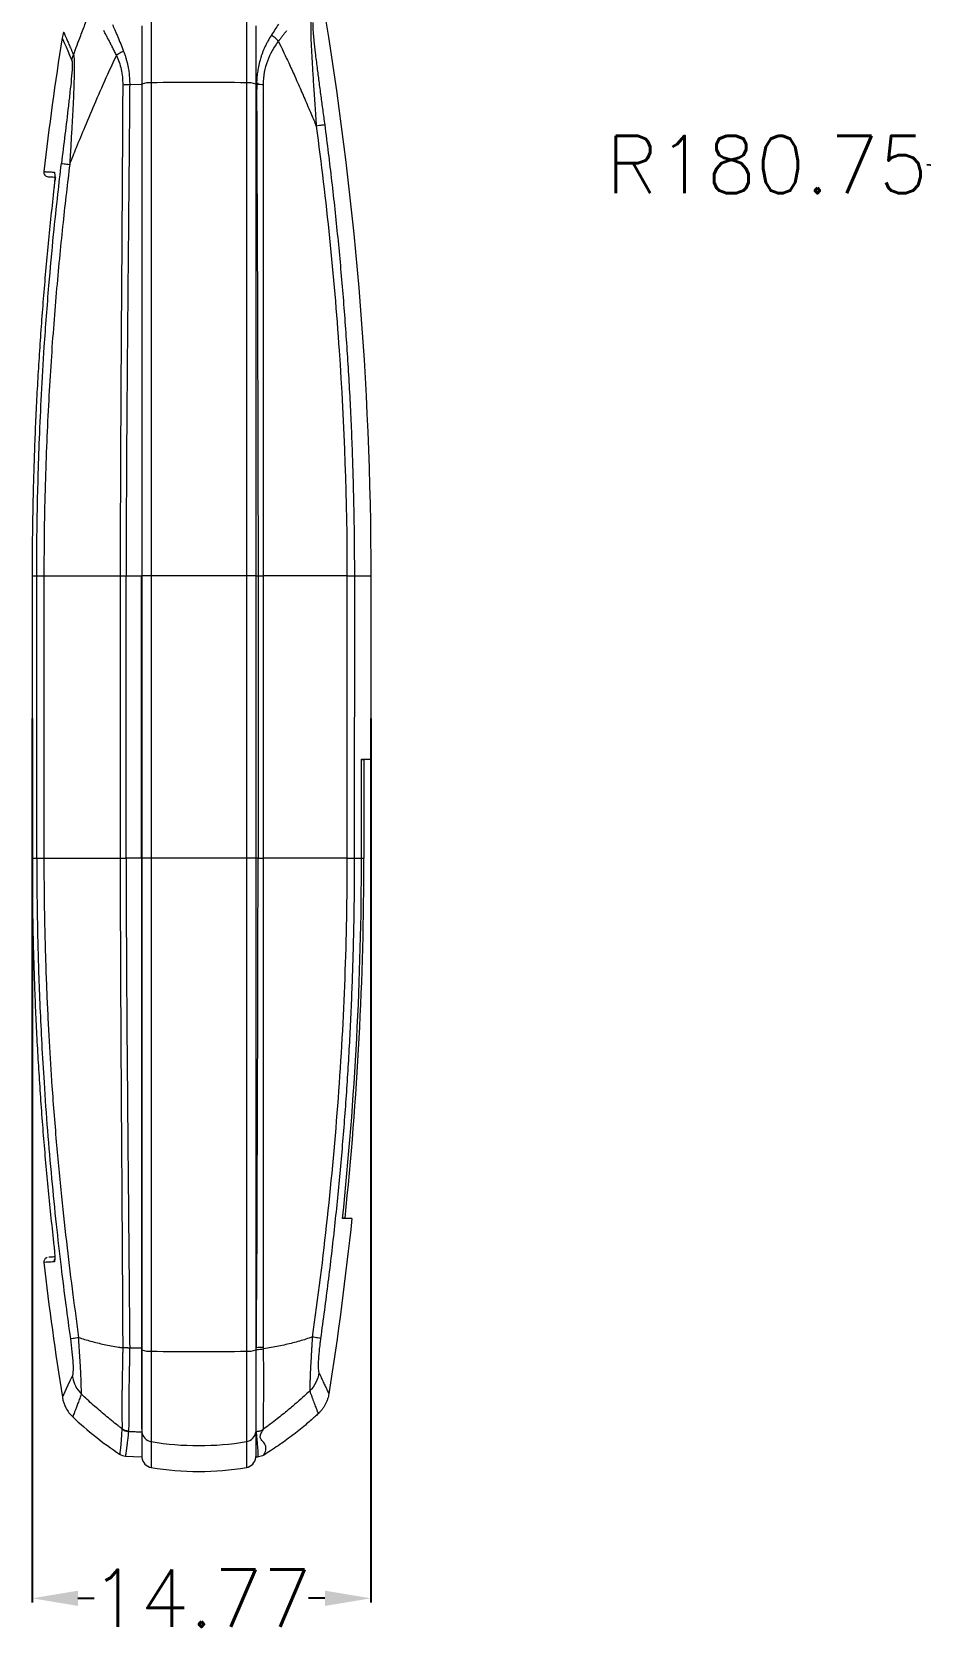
# Model space of a CAD drawing. Header units: inches. Extents: x 1127 to 2406, y 573 to 922.
# Drawn here: x 1206.9 to 1245.7, y 700.2 to 770.2 of the extents above; entities that cross this region are included whole.
import ezdxf

# ---------------------------------------------------------------- set-up
doc = ezdxf.new("R2010")
doc.units = ezdxf.units.IN
doc.styles.get("Standard").update_dxf_attribs({"font": 'txt', "bigfont": 'gbcbig.shx'})
doc.dimstyles.new('2.5', dxfattribs={"dimtxt": 2.5, "dimasz": 2, "dimexe": 0.18, "dimexo": 0.0625, "dimgap": 0.09, "dimtad": 0, "dimtih": 1, "dimtoh": 1, "dimzin": 0, "dimdsep": 46, "dimtxsty": 'Standard', "dimcen": 2, "dimadec": 0, "dimazin": 0, "dimtfac": 1, "dimtofl": 0, "dimtmove": 0, "dimatfit": 3, "dimfxl": 1, "dimtolj": 1, "dimtzin": 0, "dimarcsym": 0})

# ---------------------------------------------------------------- blocks, each defined once
blk = doc.blocks.new('*D115')
at = {"color": 0, "lineweight": -2}
for p, q in [((1206.929, 740.258), (1206.929, 701.71)), ((1221.699, 740.258), (1221.699, 701.71)), ((1208.929, 701.89), (1209.64, 701.89)), ((1219.699, 701.89), (1218.987, 701.89))]:
    blk.add_line(p, q, dxfattribs=at)
at = {"color": 0}
for points in [[(1208.929, 702.224), (1208.929, 701.557), (1206.929, 701.89)], [(1219.699, 702.224), (1219.699, 701.557), (1221.699, 701.89)]]:
    blk.add_solid(points, dxfattribs=at)
at = {"layer": 'Defpoints', "color": 0}
for p in [(1206.929, 740.32), (1221.699, 740.32), (1221.699, 701.89)]:
    blk.add_point(p, dxfattribs=at)
at = {"color": 0, "insert": (1214.314, 701.89), "char_height": 2.5, "attachment_point": 5}
blk.add_mtext('\\A1;14.77', dxfattribs=at)
blk = doc.blocks.new('*D120')
at = {"color": 0, "lineweight": -2}
for p, q in [((1245.938, 764.406), (1247.929, 764.212)), ((1429.815, 744.47), (1429.815, 748.47)), ((1427.815, 746.47), (1431.815, 746.47))]:
    blk.add_line(p, q, dxfattribs=at)
at = {"color": 0}
blk.add_solid([(1247.961, 764.544), (1247.896, 763.88), (1249.919, 764.018)], dxfattribs=at)
at = {"layer": 'Defpoints', "color": 0}
for p in [(1249.919, 764.018), (1429.815, 746.47)]:
    blk.add_point(p, dxfattribs=at)
at = {"color": 0, "insert": (1238.973, 764.406), "char_height": 2.5, "attachment_point": 5}
blk.add_mtext('\\A1;R180.75', dxfattribs=at)

msp = doc.modelspace()

# ---------------------------------------------------------------- linework, layer by layer
at = {"color": 7, "linetype": 'Continuous', "lineweight": 15}
for p, q in [((1212.125, 770.78), (1212.125, 767.974)), ((1216.272, 770.78), (1216.272, 767.974)), ((1211.712, 770.458), (1211.712, 767.922)), ((1216.686, 770.458), (1216.686, 767.922)), ((1211.712, 767.922), (1211.712, 746.47)), ((1212.125, 767.974), (1212.125, 746.47)), ((1216.272, 767.974), (1216.272, 746.47)), ((1216.686, 767.922), (1216.686, 746.47)), ((1206.929, 746.471), (1206.929, 734.169)), ((1206.93, 746.47), (1206.93, 734.17)), ((1206.93, 746.47), (1206.93, 746.47)), ((1207.133, 734.17), (1207.133, 746.47)), ((1207.445, 746.47), (1207.445, 734.17)), ((1210.772, 746.47), (1210.772, 734.17)), ((1211.031, 746.47), (1211.697, 746.47)), ((1211.031, 734.17), (1211.031, 746.47)), ((1211.697, 734.17), (1211.697, 746.47)), ((1211.712, 746.47), (1211.697, 746.47)), ((1211.712, 746.47), (1211.712, 734.17)), ((1212.125, 746.47), (1211.712, 746.47)), ((1212.125, 746.47), (1212.125, 734.17)), ((1216.272, 746.47), (1212.125, 746.47)), ((1216.272, 746.47), (1216.272, 734.17)), ((1216.686, 746.47), (1216.272, 746.47)), ((1216.686, 746.47), (1216.686, 734.17)), ((1216.7, 746.47), (1216.686, 746.47)), ((1216.7, 734.17), (1216.7, 746.47)), ((1216.7, 746.47), (1216.781, 746.47)), ((1216.781, 746.47), (1216.781, 734.17)), ((1217.026, 734.17), (1217.026, 746.47)), ((1220.659, 746.47), (1220.659, 734.17)), ((1220.982, 746.47), (1220.977, 734.17)), ((1220.982, 746.47), (1221.699, 746.47)), ((1221.699, 746.47), (1221.699, 738.481)), ((1221.292, 734.17), (1221.292, 738.481)), ((1221.399, 738.47), (1221.699, 738.481)), ((1221.399, 738.47), (1221.399, 734.17)), ((1206.93, 734.17), (1206.93, 734.17)), ((1206.93, 734.17), (1206.93, 734.17)), ((1207.133, 734.17), (1207.445, 734.17)), ((1207.445, 734.17), (1210.772, 734.17)), ((1211.697, 734.17), (1211.031, 734.17)), ((1211.712, 734.17), (1211.697, 734.17)), ((1211.697, 734.17), (1211.697, 712.735)), ((1212.125, 734.17), (1211.712, 734.17)), ((1211.712, 734.17), (1211.712, 712.719)), ((1216.272, 734.17), (1212.125, 734.17)), ((1212.125, 734.17), (1212.125, 712.666)), ((1216.272, 734.17), (1216.272, 712.666)), ((1216.686, 734.17), (1216.272, 734.17)), ((1216.686, 734.17), (1216.686, 712.719)), ((1216.7, 734.17), (1216.686, 734.17)), ((1216.781, 734.17), (1216.7, 734.17)), ((1216.781, 734.17), (1217.026, 734.17)), ((1220.977, 734.17), (1221.292, 734.17)), ((1220.874, 718.459), (1220.573, 718.47)), ((1207.587, 716.754), (1207.542, 716.721)), ((1211.697, 712.735), (1211.697, 709.285)), ((1211.712, 712.719), (1211.712, 709.152)), ((1212.125, 712.666), (1212.125, 708.721)), ((1216.272, 712.666), (1216.272, 708.721)), ((1216.686, 712.719), (1216.686, 709.152)), ((1216.7, 712.735), (1216.7, 712.851)), ((1216.7, 709.285), (1216.7, 712.735)), ((1211.712, 709.152), (1211.712, 708.034)), ((1212.125, 708.721), (1212.125, 707.595)), ((1216.272, 708.721), (1216.272, 707.595)), ((1216.686, 709.152), (1216.686, 708.034)), ((1210.998, 708.094), (1211.697, 708.057)), ((1216.686, 708.034), (1216.69, 708.077)), ((1216.7, 708.057), (1216.793, 708.062))]:
    msp.add_line(p, q, dxfattribs=at)
at = {"color": 8, "linetype": 'Continuous', "lineweight": 15}
for p, q in [((1211.185, 767.901), (1211.679, 767.914)), ((1216.789, 767.948), (1216.7, 767.946)), ((1221.292, 734.17), (1221.399, 734.17))]:
    msp.add_line(p, q, dxfattribs=at)
at = {"color": 7, "linetype": 'Continuous', "lineweight": 15}
for centre, radius, start, end in [((1212.968, 766.78), 1.698, 137.75147, 138.4859), ((1212.055, 766.866), 1.11, 86.38785, 108.03258), ((1214.199, 664.824), 103.17, 88.84842, 91.15158), ((1216.342, 766.866), 1.11, 71.96742, 93.61215), ((1215.429, 766.78), 1.698, 41.5141, 42.24853), ((1071.699, 734.17), 149.7, 353.97995, 0), ((1356.699, 734.17), 150.3, 186.73749, 189.00035), ((1212.968, 713.86), 1.698, 221.5141, 222.24853), ((1212.055, 713.774), 1.11, 251.96742, 273.61215), ((1214.199, 815.816), 103.17, 268.84842, 271.15158), ((1216.342, 713.774), 1.11, 266.38785, 288.03258), ((1215.429, 713.86), 1.698, 317.75147, 318.4859), ((1212.203, 709.209), 0.495, 186.67675, 260.93341), ((1214.199, 721.167), 12.617, 260.54147, 279.45853), ((1216.194, 709.209), 0.495, 279.06659, 353.32325), ((1212.209, 708.088), 0.5, 186.17288, 260.36356), ((1216.189, 708.088), 0.5, 279.63644, 353.82712), ((1214.199, 719.807), 12.387, 260.36356, 279.63644)]:
    msp.add_arc(centre, radius, start, end, dxfattribs=at)
for points, knots in [([(1208.734, 769.195), (1208.838, 769.474), (1209.012, 769.94), (1209.291, 770.663), (1209.545, 771.309), (1209.73, 771.768), (1209.811, 771.969)], [0, 0, 0, 0, 0.300809, 0.501567, 0.782022, 1, 1, 1, 1]), ([(1219.107, 770.853), (1219.104, 770.843), (1219.098, 770.824), (1219.091, 770.779), (1219.085, 770.721), (1219.08, 770.634), (1219.076, 770.498), (1219.077, 770.237), (1219.089, 769.822), (1219.117, 769.241), (1219.156, 768.564), (1219.205, 767.8), (1219.26, 766.967), (1219.3, 766.388), (1219.32, 766.088)], [0, 0, 0, 0, 0.023316, 0.047593, 0.072759, 0.098802, 0.140373, 0.195066, 0.297767, 0.410938, 0.542141, 0.683827, 0.836362, 1, 1, 1, 1]), ([(1208.305, 770.187), (1208.306, 770.186), (1208.306, 770.184), (1208.312, 770.17), (1208.322, 770.148), (1208.336, 770.116), (1208.353, 770.076), (1208.375, 770.027), (1208.4, 769.97), (1208.428, 769.903), (1208.461, 769.828), (1208.497, 769.744), (1208.537, 769.652), (1208.581, 769.551), (1208.628, 769.441), (1208.679, 769.323), (1208.716, 769.238), (1208.734, 769.195)], [0, 0, 0, 0, 0.06737, 0.134612, 0.201732, 0.268736, 0.335631, 0.402423, 0.469119, 0.535725, 0.602248, 0.668695, 0.735071, 0.801383, 0.867638, 0.933841, 1, 1, 1, 1]), ([(1210.61, 769.167), (1210.582, 769.224), (1210.528, 769.338), (1210.445, 769.502), (1210.364, 769.663), (1210.283, 769.819), (1210.203, 769.971), (1210.126, 770.118), (1210.077, 770.21), (1210.052, 770.257)], [0, 0, 0, 0, 0.1397665, 0.2804002, 0.4220115, 0.5646987, 0.7085471, 0.8536284, 1, 1, 1, 1]), ([(1210.434, 770.523), (1210.451, 770.484), (1210.485, 770.405), (1210.54, 770.276), (1210.601, 770.133), (1210.685, 769.933), (1210.792, 769.673), (1210.878, 769.455), (1210.921, 769.346)], [0, 0, 0, 0, 0.111255, 0.231048, 0.359421, 0.496382, 0.747583, 1, 1, 1, 1]), ([(1217.355, 770.04), (1217.325, 769.992), (1217.267, 769.9), (1217.188, 769.757), (1217.116, 769.616), (1217.052, 769.478), (1216.995, 769.343), (1216.946, 769.212), (1216.904, 769.087), (1216.851, 768.911), (1216.798, 768.693), (1216.761, 768.467), (1216.741, 768.295), (1216.726, 768.159), (1216.717, 768.032), (1216.72, 767.948), (1216.722, 767.914)], [0, 0, 0, 0, 0.082757, 0.161612, 0.236534, 0.307505, 0.374518, 0.437537, 0.496535, 0.551507, 0.679609, 0.787657, 0.841787, 0.896842, 0.95768, 1, 1, 1, 1]), ([(1217.67, 769.783), (1217.634, 769.833), (1217.585, 769.884), (1217.475, 769.973), (1217.414, 770.012), (1217.355, 770.04)], [0, 0, 0, 0, 0.5, 0.5, 1, 1, 1, 1]), ([(1218.024, 770.242), (1217.997, 770.207), (1217.942, 770.135), (1217.855, 770.022), (1217.765, 769.905), (1217.702, 769.824), (1217.67, 769.783)], [0, 0, 0, 0, 0.244653, 0.492928, 0.744742, 1, 1, 1, 1]), ([(1219.179, 770.593), (1219.177, 770.586), (1219.173, 770.574), (1219.169, 770.541), (1219.167, 770.499), (1219.166, 770.446), (1219.168, 770.383), (1219.173, 770.27), (1219.187, 770.082), (1219.221, 769.74), (1219.277, 769.251), (1219.352, 768.658), (1219.435, 768.025), (1219.517, 767.408), (1219.602, 766.771), (1219.658, 766.352), (1219.687, 766.136)], [0, 0, 0, 0, 0.01855, 0.037137, 0.056018, 0.075438, 0.09562, 0.116767, 0.173236, 0.238005, 0.35198, 0.488578, 0.609285, 0.743444, 0.86747, 1, 1, 1, 1]), ([(1210.921, 769.346), (1210.864, 769.325), (1210.805, 769.298), (1210.698, 769.236), (1210.649, 769.202), (1210.61, 769.167)], [0, 0, 0, 0, 0.5, 0.5, 1, 1, 1, 1]), ([(1210.921, 769.346), (1210.938, 769.299), (1210.973, 769.206), (1211.018, 769.063), (1211.058, 768.92), (1211.093, 768.776), (1211.128, 768.601), (1211.159, 768.392), (1211.181, 768.148), (1211.184, 767.983), (1211.185, 767.901)], [0, 0, 0, 0, 0.107627, 0.213032, 0.316258, 0.417356, 0.516389, 0.679035, 0.840122, 1, 1, 1, 1]), ([(1217.017, 767.901), (1217.017, 768.264), (1217.087, 768.618), (1217.323, 769.253), (1217.486, 769.536), (1217.67, 769.783)], [0, 0, 0, 0, 0.5, 0.5, 1, 1, 1, 1]), ([(1217.67, 769.783), (1217.74, 769.638), (1217.892, 769.326), (1218.13, 768.817), (1218.35, 768.334), (1218.583, 767.811), (1218.822, 767.263), (1219.081, 766.659), (1219.246, 766.264), (1219.32, 766.088)], [0, 0, 0, 0, 0.119148, 0.257756, 0.415961, 0.512662, 0.682167, 0.858649, 1, 1, 1, 1]), ([(1208.667, 768.942), (1208.675, 768.925), (1208.679, 768.889), (1208.683, 768.789), (1208.681, 768.724), (1208.671, 768.506), (1208.657, 768.329), (1208.622, 767.959), (1208.602, 767.764), (1208.558, 767.367), (1208.535, 767.164), (1208.463, 766.551), (1208.413, 766.134), (1208.311, 765.298), (1208.26, 764.878), (1208.209, 764.457)], [0, 0, 0, 0, 0.0625, 0.0625, 0.125, 0.125, 0.25, 0.25, 0.375, 0.375, 0.5, 0.5, 0.75, 0.75, 1, 1, 1, 1]), ([(1208.734, 769.195), (1208.737, 769.186), (1208.743, 769.168), (1208.75, 769.127), (1208.756, 769.077), (1208.761, 769.016), (1208.765, 768.945), (1208.768, 768.864), (1208.769, 768.773), (1208.77, 768.671), (1208.769, 768.433), (1208.757, 767.987), (1208.731, 767.358), (1208.698, 766.691), (1208.661, 766.008), (1208.617, 765.241), (1208.586, 764.7), (1208.569, 764.416)], [0, 0, 0, 0, 0.021815, 0.043708, 0.065836, 0.088349, 0.111391, 0.135095, 0.159583, 0.184965, 0.211342, 0.327849, 0.465846, 0.578484, 0.704764, 0.845132, 1, 1, 1, 1]), ([(1208.569, 764.416), (1208.668, 764.662), (1208.889, 765.213), (1209.267, 766.131), (1209.719, 767.198), (1210.173, 768.232), (1210.483, 768.895), (1210.61, 769.167)], [0, 0, 0, 0, 0.153826, 0.345883, 0.575862, 0.82567, 1, 1, 1, 1]), ([(1210.61, 769.167), (1210.694, 768.978), (1210.764, 768.773), (1210.858, 768.343), (1210.883, 768.117), (1210.882, 767.889)], [0, 0, 0, 0, 0.5, 0.5, 1, 1, 1, 1]), ([(1216.722, 767.914), (1216.721, 767.5), (1216.721, 766.604), (1216.726, 765.262), (1216.732, 763.894), (1216.741, 762.383), (1216.75, 760.204), (1216.758, 757.385), (1216.767, 754.514), (1216.774, 752.119), (1216.778, 750.181), (1216.781, 748.31), (1216.781, 747.078), (1216.781, 746.47)], [0, 0, 0, 0, 0.05819, 0.125869, 0.188436, 0.250022, 0.33766, 0.49361, 0.644405, 0.738936, 0.828057, 0.915078, 1, 1, 1, 1]), ([(1210.882, 767.889), (1210.864, 764.337), (1210.839, 760.772), (1210.793, 753.629), (1210.772, 750.049), (1210.772, 746.47)], [0, 0, 0, 0, 0.5, 0.5, 1, 1, 1, 1]), ([(1211.185, 767.901), (1211.182, 767.556), (1211.176, 766.781), (1211.165, 765.491), (1211.151, 763.948), (1211.135, 762.15), (1211.112, 759.759), (1211.088, 757.133), (1211.064, 754.224), (1211.046, 751.547), (1211.033, 748.917), (1211.032, 747.255), (1211.031, 746.47)], [0, 0, 0, 0, 0.048556, 0.108941, 0.181156, 0.265201, 0.361074, 0.516281, 0.632655, 0.76794, 0.890388, 1, 1, 1, 1]), ([(1219.687, 766.136), (1219.669, 766.134), (1219.628, 766.129), (1219.503, 766.112), (1219.419, 766.101), (1219.32, 766.088)], [0, 0, 0, 0, 0.5, 0.5, 1, 1, 1, 1]), ([(1219.32, 766.088), (1219.754, 762.841), (1220.09, 759.577), (1220.543, 753.033), (1220.659, 749.752), (1220.659, 746.47)], [0, 0, 0, 0, 0.5, 0.5, 1, 1, 1, 1]), ([(1219.687, 766.136), (1219.74, 765.728), (1219.846, 764.912), (1219.992, 763.686), (1220.129, 762.459), (1220.255, 761.232), (1220.372, 760.004), (1220.478, 758.775), (1220.574, 757.546), (1220.66, 756.316), (1220.736, 755.086), (1220.802, 753.855), (1220.858, 752.624), (1220.903, 751.393), (1220.938, 750.162), (1220.964, 748.932), (1220.979, 747.701), (1220.981, 746.88), (1220.982, 746.47)], [0, 0, 0, 0, 0.062606, 0.125198, 0.187775, 0.250339, 0.312888, 0.375423, 0.437944, 0.500451, 0.562944, 0.625422, 0.687887, 0.750337, 0.812774, 0.875197, 0.937605, 1, 1, 1, 1]), ([(1207.133, 746.47), (1207.134, 746.886), (1207.136, 747.774), (1207.155, 749.189), (1207.191, 750.771), (1207.25, 752.52), (1207.338, 754.435), (1207.469, 756.659), (1207.644, 758.985), (1207.849, 761.209), (1208.035, 762.983), (1208.157, 764.015), (1208.209, 764.457)], [0, 0, 0, 0, 0.069208, 0.147693, 0.235458, 0.332509, 0.438844, 0.554462, 0.703175, 0.827006, 0.925946, 1, 1, 1, 1]), ([(1208.569, 764.416), (1208.52, 764.006), (1208.418, 763.16), (1208.273, 761.85), (1208.131, 760.46), (1207.995, 758.989), (1207.867, 757.438), (1207.751, 755.807), (1207.648, 754.095), (1207.562, 752.302), (1207.497, 750.429), (1207.453, 748.476), (1207.448, 747.148), (1207.445, 746.47)], [0, 0, 0, 0, 0.068832, 0.142084, 0.219754, 0.301839, 0.388338, 0.479248, 0.57457, 0.674304, 0.778451, 0.887015, 1, 1, 1, 1]), ([(1208.209, 764.457), (1208.227, 764.456), (1208.267, 764.451), (1208.39, 764.437), (1208.472, 764.428), (1208.569, 764.416)], [0, 0, 0, 0, 0.5, 0.5, 1, 1, 1, 1]), ([(1207.437, 764.103), (1207.431, 764.055), (1207.445, 763.995), (1207.52, 763.907), (1207.576, 763.883), (1207.625, 763.88)], [0, 0, 0, 0, 0.5, 0.5, 1, 1, 1, 1]), ([(1207.437, 764.103), (1207.438, 764.103), (1207.439, 764.103), (1207.454, 764.102), (1207.476, 764.101), (1207.508, 764.1), (1207.55, 764.097), (1207.6, 764.095), (1207.659, 764.092), (1207.728, 764.088), (1207.805, 764.084), (1207.864, 764.081), (1207.893, 764.079)], [0, 0, 0, 0, 0.100144, 0.200268, 0.300367, 0.400438, 0.500475, 0.600474, 0.70043, 0.80034, 0.900198, 1, 1, 1, 1]), ([(1207.625, 763.88), (1207.636, 763.88), (1207.657, 763.878), (1207.776, 763.872), (1207.909, 763.865), (1207.953, 763.863)], [0, 0, 0, 0, 0.400571, 0.800939, 1, 1, 1, 1]), ([(1207.893, 764.079), (1207.896, 764.079), (1207.9, 764.077), (1207.905, 764.066), (1207.91, 764.049), (1207.915, 764.018), (1207.918, 763.964), (1207.919, 763.876), (1207.915, 763.77), (1207.908, 763.648), (1207.897, 763.517), (1207.887, 763.426), (1207.882, 763.38)], [0, 0, 0, 0, 0.063016, 0.125461, 0.187954, 0.25111, 0.3758, 0.500422, 0.624995, 0.749774, 0.875016, 1, 1, 1, 1]), ([(1207.962, 763.849), (1207.959, 763.847), (1207.946, 763.84), (1207.935, 763.797), (1207.92, 763.707), (1207.904, 763.562), (1207.89, 763.44), (1207.882, 763.374)], [0, 0, 0, 0, 0.055193, 0.228418, 0.441332, 0.697651, 1, 1, 1, 1]), ([(1207.882, 763.38), (1207.838, 762.978), (1207.749, 762.176), (1207.628, 760.97), (1207.516, 759.764), (1207.414, 758.556), (1207.322, 757.349), (1207.239, 756.14), (1207.166, 754.932), (1207.103, 753.723), (1207.05, 752.514), (1207.006, 751.305), (1206.972, 750.096), (1206.948, 748.887), (1206.933, 747.678), (1206.931, 746.873), (1206.93, 746.47)], [0, 0, 0, 0, 0.071506, 0.143009, 0.214507, 0.285997, 0.357479, 0.428948, 0.500403, 0.571842, 0.643262, 0.714661, 0.786036, 0.857386, 0.928708, 1, 1, 1, 1]), ([(1207.133, 746.47), (1207.149, 746.47), (1207.185, 746.47), (1207.291, 746.47), (1207.361, 746.47), (1207.445, 746.47)], [0, 0, 0, 0, 0.5, 0.5, 1, 1, 1, 1]), ([(1220.659, 746.47), (1220.749, 746.47), (1220.824, 746.47), (1220.934, 746.47), (1220.968, 746.47), (1220.982, 746.47)], [0, 0, 0, 0, 0.5, 0.5, 1, 1, 1, 1]), ([(1221.292, 738.47), (1221.294, 738.47), (1221.398, 738.47), (1221.398, 738.47), (1221.399, 738.47)], [0, 0, 0, 0, 0.015981, 1, 1, 1, 1]), ([(1206.93, 734.17), (1206.931, 733.767), (1206.933, 732.961), (1206.948, 731.751), (1206.972, 730.542), (1207.006, 729.333), (1207.05, 728.124), (1207.103, 726.915), (1207.166, 725.706), (1207.239, 724.498), (1207.322, 723.29), (1207.414, 722.082), (1207.516, 720.876), (1207.628, 719.67), (1207.749, 718.464), (1207.838, 717.662), (1207.882, 717.26)], [0, 0, 0, 0, 0.071358, 0.142727, 0.214106, 0.285496, 0.356897, 0.428309, 0.499732, 0.571165, 0.64261, 0.714066, 0.785533, 0.857011, 0.9285, 1, 1, 1, 1]), ([(1207.133, 734.17), (1207.134, 733.8), (1207.135, 733.027), (1207.149, 731.82), (1207.175, 730.518), (1207.214, 729.12), (1207.271, 727.627), (1207.348, 726.039), (1207.495, 723.551), (1207.703, 720.921), (1207.971, 718.238), (1208.18, 716.398), (1208.387, 714.741), (1208.531, 713.701), (1208.599, 713.212)], [0, 0, 0, 0, 0.052844, 0.11024, 0.172187, 0.238686, 0.309738, 0.385344, 0.465504, 0.665448, 0.761707, 0.850171, 0.929602, 1, 1, 1, 1]), ([(1207.445, 734.17), (1207.446, 733.768), (1207.448, 732.974), (1207.464, 731.799), (1207.488, 730.654), (1207.52, 729.538), (1207.56, 728.454), (1207.607, 727.399), (1207.66, 726.374), (1207.718, 725.38), (1207.817, 723.857), (1207.972, 721.868), (1208.199, 719.458), (1208.444, 717.235), (1208.695, 715.188), (1208.875, 713.887), (1208.96, 713.267)], [0, 0, 0, 0, 0.057477, 0.113523, 0.168139, 0.221327, 0.273088, 0.323421, 0.372327, 0.419807, 0.46586, 0.590668, 0.705048, 0.812176, 0.910498, 1, 1, 1, 1]), ([(1210.772, 734.17), (1210.772, 730.604), (1210.793, 727.039), (1210.839, 719.922), (1210.864, 716.37), (1210.882, 712.832)], [0, 0, 0, 0, 0.5, 0.5, 1, 1, 1, 1]), ([(1211.031, 734.17), (1211.031, 733.721), (1211.032, 732.791), (1211.036, 731.348), (1211.043, 729.812), (1211.052, 728.18), (1211.066, 726.226), (1211.087, 723.707), (1211.115, 720.643), (1211.143, 717.545), (1211.167, 714.932), (1211.179, 713.441), (1211.184, 712.819)], [0, 0, 0, 0, 0.062972, 0.130372, 0.202198, 0.278452, 0.359134, 0.476422, 0.631921, 0.789579, 0.912272, 1, 1, 1, 1]), ([(1216.708, 712.819), (1216.71, 713.138), (1216.714, 713.921), (1216.724, 715.158), (1216.734, 716.46), (1216.743, 718.184), (1216.747, 719.871), (1216.752, 721.676), (1216.759, 723.672), (1216.768, 726.227), (1216.775, 729.153), (1216.78, 731.766), (1216.781, 733.404), (1216.781, 734.17)], [0, 0, 0, 0, 0.045026, 0.110484, 0.174532, 0.228436, 0.353193, 0.411882, 0.482142, 0.633643, 0.770453, 0.892572, 1, 1, 1, 1]), ([(1220.659, 734.17), (1220.659, 730.674), (1220.527, 727.179), (1220.014, 720.21), (1219.633, 716.736), (1219.145, 713.281)], [0, 0, 0, 0, 0.5, 0.5, 1, 1, 1, 1]), ([(1220.977, 734.17), (1220.976, 733.757), (1220.975, 732.931), (1220.959, 731.693), (1220.934, 730.455), (1220.899, 729.218), (1220.853, 727.981), (1220.797, 726.746), (1220.731, 725.511), (1220.654, 724.277), (1220.568, 723.044), (1220.471, 721.812), (1220.364, 720.581), (1220.246, 719.351), (1220.119, 718.123), (1219.981, 716.897), (1219.833, 715.671), (1219.676, 714.448), (1219.563, 713.633), (1219.506, 713.226)], [0, 0, 0, 0, 0.05895, 0.117885, 0.176804, 0.235707, 0.294594, 0.353465, 0.41232, 0.47116, 0.529984, 0.588791, 0.647583, 0.706359, 0.765119, 0.823863, 0.882592, 0.941304, 1, 1, 1, 1]), ([(1220.874, 718.459), (1220.873, 718.459), (1220.871, 718.459), (1220.855, 718.459), (1220.83, 718.459), (1220.794, 718.459), (1220.749, 718.459), (1220.693, 718.459), (1220.628, 718.459), (1220.552, 718.459), (1220.494, 718.459), (1220.465, 718.459)], [0, 0, 0, 0, 0.111312, 0.222574, 0.333785, 0.444946, 0.556057, 0.667117, 0.778128, 0.889089, 1, 1, 1, 1]), ([(1220.573, 718.47), (1220.573, 718.47), (1220.572, 718.47), (1220.467, 718.47), (1220.466, 718.47)], [0, 0, 0, 0, 0.9841, 1, 1, 1, 1]), ([(1207.882, 717.26), (1207.885, 717.237), (1207.89, 717.191), (1207.897, 717.122), (1207.903, 717.055), (1207.909, 716.968), (1207.915, 716.866), (1207.919, 716.761), (1207.918, 716.673), (1207.914, 716.61), (1207.906, 716.569), (1207.897, 716.563), (1207.893, 716.561)], [0, 0, 0, 0, 0.063771, 0.126929, 0.190115, 0.25397, 0.379521, 0.505117, 0.629356, 0.753791, 0.876914, 1, 1, 1, 1]), ([(1207.558, 716.742), (1207.539, 716.731), (1207.501, 716.709), (1207.463, 716.655), (1207.441, 716.596), (1207.443, 716.555), (1207.444, 716.535)], [0, 0, 0, 0, 0.255947, 0.516375, 0.767994, 1, 1, 1, 1]), ([(1207.918, 716.775), (1207.886, 716.774), (1207.768, 716.767), (1207.684, 716.763), (1207.666, 716.762), (1207.662, 716.762)], [0, 0, 0, 0, 0.220314, 0.839528, 1, 1, 1, 1]), ([(1208.599, 713.212), (1208.616, 713.215), (1208.657, 713.222), (1208.78, 713.24), (1208.863, 713.253), (1208.96, 713.267)], [0, 0, 0, 0, 0.5, 0.5, 1, 1, 1, 1]), ([(1208.599, 713.212), (1208.626, 713.019), (1208.651, 712.824), (1208.688, 712.457), (1208.702, 712.285), (1208.716, 711.987), (1208.717, 711.862), (1208.709, 711.72), (1208.705, 711.681), (1208.696, 711.633), (1208.693, 711.62), (1208.688, 711.602), (1208.687, 711.596), (1208.684, 711.589), (1208.683, 711.587), (1208.682, 711.584), (1208.681, 711.582), (1208.68, 711.58), (1208.679, 711.579), (1208.679, 711.579)], [0, 0, 0, 0, 0.25, 0.25, 0.5, 0.5, 0.75, 0.75, 0.875, 0.875, 0.9375, 0.9375, 0.96875, 0.96875, 0.984375, 0.984375, 0.992187, 0.992187, 1, 1, 1, 1]), ([(1208.96, 713.267), (1209.047, 713.238), (1209.222, 713.179), (1209.494, 713.1), (1209.777, 713.026), (1210.072, 712.958), (1210.379, 712.896), (1210.591, 712.86), (1210.698, 712.842)], [0, 0, 0, 0, 0.157833, 0.319033, 0.483721, 0.652021, 0.824068, 1, 1, 1, 1]), ([(1209.077, 710.791), (1209.077, 710.797), (1209.078, 710.816), (1209.078, 710.854), (1209.078, 710.922), (1209.077, 711.019), (1209.074, 711.161), (1209.069, 711.34), (1209.061, 711.561), (1209.049, 711.807), (1209.034, 712.074), (1209.017, 712.358), (1208.999, 712.654), (1208.979, 712.958), (1208.967, 713.164), (1208.96, 713.267)], [0, 0, 0, 0, 0.0200638, 0.0633997, 0.1147393, 0.1903183, 0.2659538, 0.3600981, 0.4535496, 0.5463188, 0.6383973, 0.7298457, 0.8206136, 0.9105729, 1, 1, 1, 1]), ([(1210.882, 712.82), (1210.881, 712.756), (1210.879, 712.626), (1210.876, 712.431), (1210.872, 712.234), (1210.869, 712.034), (1210.865, 711.833), (1210.861, 711.632), (1210.857, 711.431), (1210.854, 711.231), (1210.851, 711.033), (1210.848, 710.839), (1210.847, 710.648), (1210.845, 710.463), (1210.845, 710.284), (1210.845, 710.113), (1210.846, 709.952), (1210.848, 709.801), (1210.849, 709.629), (1210.851, 709.472), (1210.85, 709.351), (1210.849, 709.304), (1210.848, 709.284)], [0, 0, 0, 0, 0.037685, 0.076367, 0.116061, 0.156784, 0.198547, 0.241355, 0.285205, 0.33008, 0.375983, 0.422922, 0.470885, 0.519886, 0.569907, 0.620944, 0.673009, 0.726073, 0.780153, 0.874025, 0.947284, 1, 1, 1, 1]), ([(1211.184, 712.801), (1211.183, 712.736), (1211.181, 712.604), (1211.177, 712.402), (1211.173, 712.191), (1211.169, 711.972), (1211.164, 711.746), (1211.16, 711.515), (1211.155, 711.28), (1211.151, 711.043), (1211.147, 710.806), (1211.144, 710.571), (1211.141, 710.245), (1211.14, 709.889), (1211.141, 709.581), (1211.141, 709.385), (1211.139, 709.255), (1211.136, 709.201), (1211.135, 709.175)], [0, 0, 0, 0, 0.036752, 0.075703, 0.116874, 0.160285, 0.205959, 0.253918, 0.304176, 0.356746, 0.411628, 0.468817, 0.528295, 0.664961, 0.77929, 0.858262, 0.931786, 1, 1, 1, 1]), ([(1211.184, 712.819), (1211.297, 712.818), (1211.468, 712.817), (1211.639, 712.814), (1211.697, 712.812)], [0, 0, 0, 0, 0.659443, 1, 1, 1, 1]), ([(1219.145, 713.281), (1219.054, 713.25), (1218.872, 713.188), (1218.589, 713.104), (1218.296, 713.024), (1217.993, 712.95), (1217.679, 712.882), (1217.354, 712.82), (1217.131, 712.783), (1217.018, 712.765)], [0, 0, 0, 0, 0.136273, 0.274574, 0.414997, 0.557643, 0.702616, 0.850029, 1, 1, 1, 1]), ([(1217.02, 709.263), (1217.026, 709.351), (1217.026, 709.502), (1217.026, 709.92), (1217.026, 710.185), (1217.028, 710.806), (1217.03, 711.161), (1217.03, 711.929), (1217.028, 712.341), (1217.018, 712.765)], [0, 0, 0, 0, 0.25, 0.25, 0.5, 0.5, 0.75, 0.75, 1, 1, 1, 1]), ([(1219.145, 713.281), (1219.142, 713.228), (1219.137, 713.12), (1219.128, 712.961), (1219.119, 712.802), (1219.109, 712.644), (1219.1, 712.489), (1219.091, 712.336), (1219.083, 712.187), (1219.075, 712.043), (1219.068, 711.904), (1219.059, 711.727), (1219.051, 711.523), (1219.044, 711.333), (1219.04, 711.186), (1219.037, 711.076), (1219.036, 710.99), (1219.035, 710.949), (1219.035, 710.93)], [0, 0, 0, 0, 0.04896, 0.098154, 0.147703, 0.197625, 0.247855, 0.29836, 0.349155, 0.400277, 0.451764, 0.503578, 0.606539, 0.710572, 0.783916, 0.860375, 0.935623, 1, 1, 1, 1]), ([(1219.505, 713.226), (1219.484, 713.23), (1219.442, 713.236), (1219.32, 713.255), (1219.239, 713.267), (1219.145, 713.281)], [0, 0, 0, 0, 0.5, 0.5, 1, 1, 1, 1]), ([(1219.506, 713.226), (1219.505, 713.213), (1219.503, 713.187), (1219.498, 713.145), (1219.494, 713.103), (1219.486, 713.045), (1219.475, 712.957), (1219.461, 712.838), (1219.442, 712.663), (1219.423, 712.451), (1219.408, 712.226), (1219.403, 712.035), (1219.406, 711.887), (1219.417, 711.777), (1219.431, 711.741), (1219.438, 711.723)], [0, 0, 0, 0, 0.019265, 0.039784, 0.061737, 0.078831, 0.121858, 0.184912, 0.247339, 0.375923, 0.503952, 0.627419, 0.75191, 0.874875, 1, 1, 1, 1]), ([(1208.683, 711.587), (1208.685, 711.572), (1208.688, 711.548), (1208.69, 711.524), (1208.693, 711.509), (1208.694, 711.501), (1208.695, 711.498)], [0, 0, 0, 0, 0.5015619, 0.7685626, 0.8903729, 1, 1, 1, 1]), ([(1208.703, 711.506), (1208.734, 711.386), (1208.802, 711.12), (1208.98, 710.908), (1209.077, 710.791)], [0, 0, 0, 0, 0.4518099, 1, 1, 1, 1]), ([(1219.438, 711.723), (1219.414, 711.578), (1219.366, 711.433), (1219.229, 711.162), (1219.139, 711.037), (1219.035, 710.93)], [0, 0, 0, 0, 0.5, 0.5, 1, 1, 1, 1]), ([(1219.438, 711.723), (1219.459, 711.68), (1219.5, 711.595), (1219.555, 711.478), (1219.606, 711.371), (1219.651, 711.273), (1219.692, 711.184), (1219.729, 711.105), (1219.77, 711.017), (1219.81, 710.93), (1219.843, 710.858), (1219.864, 710.813), (1219.867, 710.808), (1219.868, 710.806)], [0, 0, 0, 0, 0.073194, 0.145793, 0.217803, 0.289232, 0.360087, 0.430378, 0.500112, 0.625509, 0.750588, 0.875401, 1, 1, 1, 1]), ([(1208.249, 710.657), (1208.275, 710.497), (1208.327, 710.337), (1208.482, 710.044), (1208.585, 709.91), (1208.703, 709.799)], [0, 0, 0, 0, 0.5, 0.5, 1, 1, 1, 1]), ([(1209.077, 710.791), (1209.062, 710.749), (1209.031, 710.666), (1208.989, 710.552), (1208.949, 710.446), (1208.913, 710.349), (1208.879, 710.261), (1208.848, 710.181), (1208.821, 710.109), (1208.796, 710.045), (1208.775, 709.99), (1208.75, 709.924), (1208.725, 709.861), (1208.706, 709.81), (1208.704, 709.803), (1208.703, 709.799)], [0, 0, 0, 0, 0.064922, 0.129305, 0.193151, 0.25646, 0.319233, 0.381471, 0.443175, 0.504344, 0.564971, 0.625044, 0.746709, 0.871729, 1, 1, 1, 1]), ([(1210.666, 709.425), (1210.575, 709.497), (1210.392, 709.642), (1210.122, 709.864), (1209.856, 710.089), (1209.593, 710.319), (1209.332, 710.553), (1209.163, 710.712), (1209.077, 710.791)], [0, 0, 0, 0, 0.164252, 0.329304, 0.495283, 0.66231, 0.830508, 1, 1, 1, 1]), ([(1219.035, 710.93), (1218.955, 710.856), (1218.775, 710.689), (1218.463, 710.412), (1218.07, 710.078), (1217.585, 709.684), (1217.218, 709.411), (1217.02, 709.263)], [0, 0, 0, 0, 0.126994, 0.286486, 0.483176, 0.720274, 1, 1, 1, 1]), ([(1219.035, 710.93), (1219.052, 710.884), (1219.086, 710.791), (1219.133, 710.662), (1219.179, 710.539), (1219.221, 710.425), (1219.26, 710.319), (1219.296, 710.224), (1219.327, 710.14), (1219.354, 710.069), (1219.376, 710.012), (1219.393, 709.971), (1219.403, 709.944), (1219.405, 709.941), (1219.406, 709.94)], [0, 0, 0, 0, 0.071572, 0.145283, 0.221136, 0.299129, 0.379263, 0.461535, 0.545946, 0.632494, 0.721177, 0.811995, 0.90494, 1, 1, 1, 1]), ([(1219.868, 710.806), (1219.862, 710.771), (1219.848, 710.696), (1219.816, 710.581), (1219.771, 710.458), (1219.714, 710.337), (1219.647, 710.224), (1219.569, 710.113), (1219.488, 710.019), (1219.428, 709.961), (1219.406, 709.94)], [0, 0, 0, 0, 0.108413, 0.22792, 0.358519, 0.500211, 0.628435, 0.75015, 0.908087, 1, 1, 1, 1]), ([(1219.406, 709.94), (1219.353, 709.891), (1219.239, 709.786), (1219.053, 709.622), (1218.731, 709.346), (1218.366, 709.055), (1217.967, 708.759), (1217.654, 708.539), (1217.342, 708.331), (1217.129, 708.198), (1217.029, 708.135)], [0, 0, 0, 0, 0.072138, 0.155226, 0.249279, 0.498216, 0.623134, 0.74809, 0.881219, 1, 1, 1, 1]), ([(1210.848, 709.284), (1210.818, 709.308), (1210.757, 709.355), (1210.697, 709.401), (1210.666, 709.425)], [0, 0, 0, 0, 0.495733, 1, 1, 1, 1]), ([(1211.133, 709.165), (1211.128, 709.119), (1211.119, 709.03), (1211.106, 708.91), (1211.093, 708.8), (1211.081, 708.701), (1211.071, 708.613), (1211.061, 708.534), (1211.052, 708.464), (1211.043, 708.402), (1211.032, 708.318), (1211.019, 708.226), (1211.007, 708.148), (1211, 708.102), (1210.998, 708.096), (1210.998, 708.094)], [0, 0, 0, 0, 0.064572, 0.127258, 0.188058, 0.246973, 0.304002, 0.359146, 0.412406, 0.46378, 0.513269, 0.642823, 0.767129, 0.886187, 1, 1, 1, 1]), ([(1211.133, 709.164), (1211.228, 709.162), (1211.37, 709.159), (1211.558, 709.155), (1211.651, 709.153), (1211.697, 709.152)], [0, 0, 0, 0, 0.5050239, 0.7523444, 1, 1, 1, 1]), ([(1217.02, 709.263), (1217.002, 709.25), (1216.966, 709.224), (1216.907, 709.195), (1216.845, 709.173), (1216.781, 709.159), (1216.737, 709.156), (1216.716, 709.155)], [0, 0, 0, 0, 0.198823, 0.399912, 0.601567, 0.802068, 1, 1, 1, 1]), ([(1217.029, 708.135), (1217.029, 708.136), (1217.03, 708.137), (1217.036, 708.147), (1217.045, 708.163), (1217.061, 708.193), (1217.087, 708.249), (1217.119, 708.348), (1217.129, 708.481), (1217.098, 708.595), (1217.041, 708.679), (1216.975, 708.735), (1216.905, 708.813), (1216.868, 708.92), (1216.887, 709.03), (1216.941, 709.131), (1216.979, 709.193), (1217, 709.227), (1217.011, 709.245), (1217.018, 709.256), (1217.019, 709.261), (1217.02, 709.263)], [0, 0, 0, 0, 0.038183, 0.079723, 0.124623, 0.173143, 0.249378, 0.374198, 0.498921, 0.623418, 0.685592, 0.747739, 0.809836, 0.872022, 0.934917, 0.967076, 0.983466, 0.991759, 0.995096, 0.998156, 1, 1, 1, 1]), ([(1216.793, 708.062), (1216.793, 708.062), (1216.793, 708.062), (1216.789, 708.105), (1216.784, 708.239), (1216.78, 708.415), (1216.766, 708.59), (1216.743, 708.8), (1216.732, 708.911), (1216.722, 709.028), (1216.718, 709.113), (1216.716, 709.155)], [0, 0, 0, 0, 0.0000045, 0.2623462, 0.4482146, 0.5163205, 0.7620136, 0.8219531, 0.8819134, 0.9411968, 1, 1, 1, 1])]:
    msp.add_open_spline(points, degree=3, knots=knots, dxfattribs=at)
for points in [[(1219.592, 771.52), (1220.993, 763.249), (1221.699, 754.859), (1221.699, 746.47)], [(1208.305, 770.187), (1208.276, 770.103), (1208.255, 770.016), (1208.241, 769.929)], [(1217.669, 770.531), (1217.572, 770.377), (1217.466, 770.213), (1217.355, 770.04)], [(1208.241, 769.929), (1207.935, 767.994), (1207.667, 766.051), (1207.437, 764.103)], [(1208.241, 769.929), (1208.241, 769.928), (1208.385, 769.599), (1208.667, 768.942)], [(1208.667, 768.942), (1208.682, 769.028), (1208.704, 769.113), (1208.734, 769.195)], [(1216.722, 767.914), (1216.829, 767.913), (1216.938, 767.908), (1217.017, 767.901)], [(1210.882, 767.889), (1210.964, 767.896), (1211.075, 767.901), (1211.185, 767.901)], [(1217.026, 746.47), (1217.026, 753.632), (1217.019, 760.793), (1217.017, 767.901)], [(1206.93, 746.47), (1206.992, 746.47), (1207.06, 746.47), (1207.133, 746.47)], [(1207.445, 746.47), (1208.394, 746.47), (1209.515, 746.47), (1210.772, 746.47)], [(1210.772, 746.47), (1210.846, 746.47), (1210.939, 746.47), (1211.031, 746.47)], [(1216.781, 746.47), (1216.868, 746.47), (1216.955, 746.47), (1217.026, 746.47)], [(1220.659, 746.47), (1219.634, 746.47), (1218.407, 746.47), (1217.026, 746.47)], [(1221.292, 738.481), (1221.563, 738.481), (1221.699, 738.481), (1221.699, 738.481)], [(1206.93, 734.17), (1206.992, 734.17), (1207.06, 734.17), (1207.133, 734.17)], [(1210.772, 734.17), (1210.848, 734.17), (1210.939, 734.17), (1211.031, 734.17)], [(1217.017, 712.832), (1217.019, 719.909), (1217.026, 727.039), (1217.026, 734.17)], [(1220.659, 734.17), (1219.634, 734.17), (1218.407, 734.17), (1217.026, 734.17)], [(1220.465, 718.459), (1221.016, 723.677), (1221.292, 728.924), (1221.292, 734.17)], [(1220.659, 734.17), (1220.832, 734.17), (1220.944, 734.17), (1220.977, 734.17)], [(1220.874, 718.459), (1220.604, 715.9), (1220.269, 713.348), (1219.868, 710.806)], [(1210.698, 712.842), (1210.759, 712.834), (1210.82, 712.827), (1210.882, 712.82)], [(1210.882, 712.832), (1210.964, 712.824), (1211.076, 712.819), (1211.184, 712.819)], [(1210.882, 712.832), (1210.882, 712.828), (1210.882, 712.824), (1210.882, 712.82)], [(1211.184, 712.801), (1211.075, 712.802), (1210.964, 712.809), (1210.882, 712.82)], [(1211.184, 712.819), (1211.184, 712.813), (1211.184, 712.807), (1211.184, 712.801)], [(1216.7, 712.742), (1216.813, 712.745), (1216.932, 712.753), (1217.018, 712.765)], [(1217.017, 712.832), (1216.933, 712.824), (1216.819, 712.819), (1216.708, 712.819)], [(1217.018, 712.765), (1217.018, 712.787), (1217.017, 712.81), (1217.017, 712.832)], [(1208.679, 711.578), (1208.392, 710.978), (1208.249, 710.66), (1208.249, 710.657)], [(1208.703, 709.799), (1209.337, 709.202), (1210.021, 708.659), (1210.747, 708.177)], [(1210.847, 709.274), (1210.795, 708.543), (1210.748, 708.177), (1210.747, 708.177)], [(1210.847, 709.274), (1210.847, 709.277), (1210.848, 709.281), (1210.848, 709.284)], [(1210.847, 709.274), (1210.926, 709.21), (1211.031, 709.17), (1211.133, 709.164)], [(1211.135, 709.175), (1211.033, 709.181), (1210.928, 709.221), (1210.848, 709.284)], [(1211.135, 709.175), (1211.134, 709.172), (1211.134, 709.168), (1211.133, 709.164)], [(1210.747, 708.177), (1210.82, 708.128), (1210.91, 708.098), (1210.998, 708.094)], [(1217.029, 708.135), (1216.958, 708.092), (1216.876, 708.066), (1216.793, 708.062)]]:
    msp.add_open_spline(points, degree=3, dxfattribs=at)
at = {"color": 8, "linetype": 'Continuous', "lineweight": 15}
for points, knots in [([(1207.893, 716.561), (1207.803, 716.556), (1207.621, 716.546), (1207.482, 716.539), (1207.463, 716.538), (1207.455, 716.538)], [0, 0, 0, 0, 0.379479, 0.759534, 1, 1, 1, 1]), ([(1207.893, 716.561), (1207.894, 716.587), (1207.894, 716.627), (1207.907, 716.666), (1207.915, 716.677), (1207.915, 716.678)], [0, 0, 0, 0, 0.6470834, 0.9976527, 1, 1, 1, 1])]:
    msp.add_open_spline(points, degree=3, knots=knots, dxfattribs=at)

# ---------------------------------------------------------------- dimensions: what is measured, and where the dimension line sits
dim = msp.add_radius_dim(center=(1429.815, 746.47), mpoint=(1249.919, 764.018), dimstyle='2.5')
dim.commit()
dim.dimension.update_dxf_attribs({"geometry": '*D120', "text_midpoint": (1238.973, 764.406)})
dim = msp.add_linear_dim(base=(1221.699, 701.89), p1=(1206.929, 740.32), p2=(1221.699, 740.32), dimstyle='2.5')
dim.commit()
dim.dimension.update_dxf_attribs({"geometry": '*D115', "text_midpoint": (1214.314, 701.89)})

doc.saveas('drawing.dxf')
